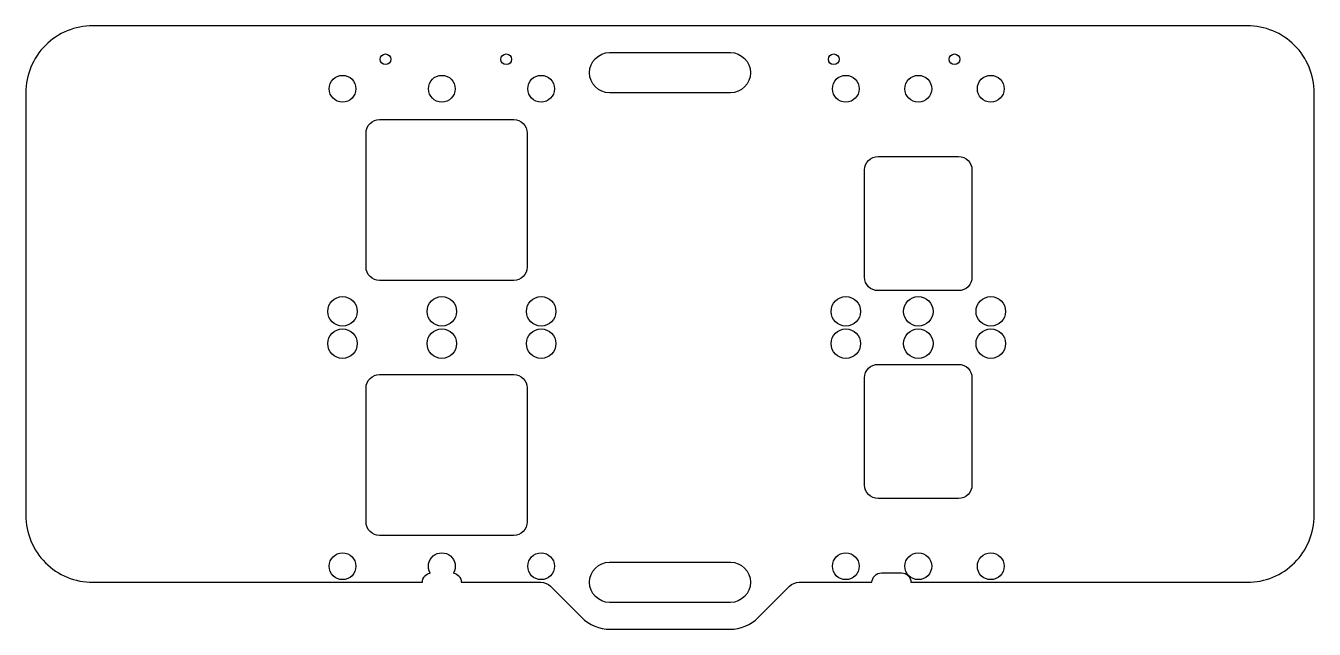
# Model space of a CAD drawing. Header units: millimetres. Extents: x -480 to 480, y -225 to 225.
import ezdxf

# ---------------------------------------------------------------- set-up
doc = ezdxf.new("R2010")
doc.units = ezdxf.units.MM

msp = doc.modelspace()

# ---------------------------------------------------------------- linework, layer by layer
for points in [[(-480, -140, 0.414214), (-430, -190), (-184.5, -190, -0.368361), (-178.61, -183.09, -1.752698), (-161.39, -183.09, -0.368361), (-155.5, -190), (-96.14, -190, -0.198912), (-89.07, -192.93), (-65.79, -216.21, 0.198912), (-44.57, -225), (44.57, -225, 0.198912), (65.79, -216.21), (89.07, -192.93, -0.198912), (96.14, -190), (150.5, -190, -0.414214), (157.5, -183), (172.5, -183, -0.414214), (179.5, -190), (430, -190, 0.414214), (480, -140), (480, 175, 0.414214), (430, 225), (-430, 225, 0.414214), (-480, 175)], [(-45, 175, -1), (-45, 205), (45, 205, -1), (45, 175)], [(-226.45, 45), (-226.45, 145, -0.414214), (-216.45, 155), (-116.45, 155, -0.414214), (-106.45, 145), (-106.45, 45, -0.414214), (-116.45, 35), (-216.45, 35, -0.414214)], [(155, 127.5), (215, 127.5, -0.414214), (225, 117.5), (225, 37.5, -0.414214), (215, 27.5), (155, 27.5, -0.414214), (145, 37.5), (145, 117.5, -0.414214)], [(155, -27.5), (215, -27.5, -0.414214), (225, -37.5), (225, -117.5, -0.414214), (215, -127.5), (155, -127.5, -0.414214), (145, -117.5), (145, -37.5, -0.414214)], [(-226.45, -145), (-226.45, -45, -0.414214), (-216.45, -35), (-116.45, -35, -0.414214), (-106.45, -45), (-106.45, -145, -0.414214), (-116.45, -155), (-216.45, -155, -0.414214)], [(45, -175, -1), (45, -205), (-45, -205, -1), (-45, -175)]]:
    msp.add_lwpolyline(points, format="xyb", close=True)
for centre, radius in [((-212, 200), 4), ((-122, 200), 4), ((122, 200), 4), ((212, 200), 4), ((-244, 178), 10), ((-170, 178), 10), ((-96, 178), 10), ((131, 178), 10), ((185, 178), 10), ((239, 178), 10), ((-244, 12), 11), ((-170, 12), 11), ((-96, 12), 11), ((131, 12), 11), ((185, 12), 11), ((239, 12), 11), ((-244, -12), 11), ((-170, -12), 11), ((-96, -12), 11), ((131, -12), 11), ((185, -12), 11), ((239, -12), 11), ((-244, -178), 10), ((-96, -178), 10), ((131, -178), 10), ((185, -178), 10), ((239, -178), 10)]:
    msp.add_circle(centre, radius)

doc.saveas('drawing.dxf')
